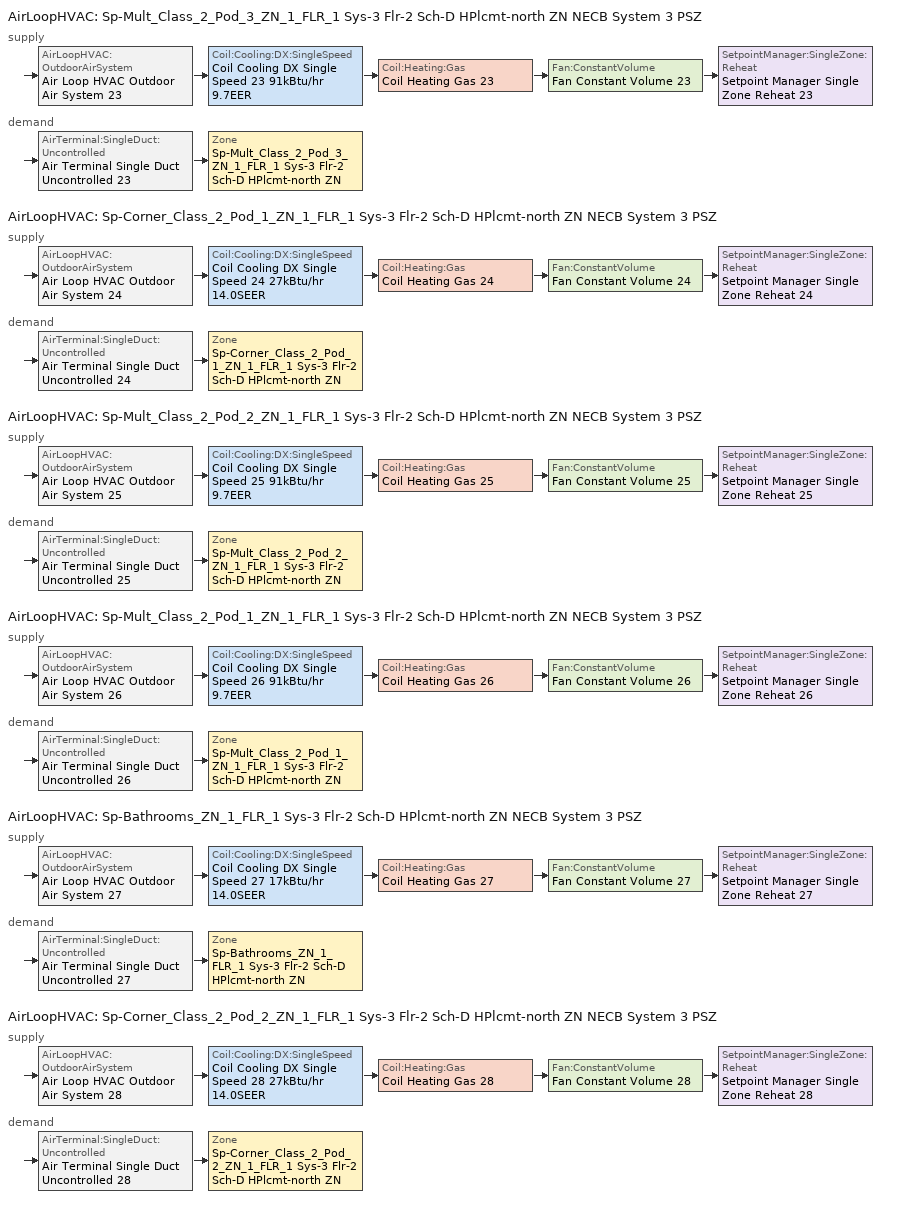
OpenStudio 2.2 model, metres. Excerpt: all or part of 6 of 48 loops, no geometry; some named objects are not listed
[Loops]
AirLoopHVAC 'Sp-Mult_Class_2_Pod_3_ZN_1_FLR_1 Sys-3 Flr-2 Sch-D HPlcmt-north ZN NECB System 3 PSZ'
 supply: AirLoopHVAC:OutdoorAirSystem 'Air Loop HVAC Outdoor Air System 23' > Coil:Cooling:DX:SingleSpeed 'Coil Cooling DX Single Speed 23 91kBtu/hr 9.7EER' > Coil:Heating:Gas 'Coil Heating Gas 23' > Fan:ConstantVolume 'Fan Constant Volume 23' > SetpointManager:SingleZone:Reheat 'Setpoint Manager Single Zone Reheat 23'
 demand: AirTerminal:SingleDuct:Uncontrolled 'Air Terminal Single Duct Uncontrolled 23' > Zone 'Sp-Mult_Class_2_Pod_3_ZN_1_FLR_1 Sys-3 Flr-2 Sch-D HPlcmt-north ZN'
AirLoopHVAC 'Sp-Corner_Class_2_Pod_1_ZN_1_FLR_1 Sys-3 Flr-2 Sch-D HPlcmt-north ZN NECB System 3 PSZ'
 supply: AirLoopHVAC:OutdoorAirSystem 'Air Loop HVAC Outdoor Air System 24' > Coil:Cooling:DX:SingleSpeed 'Coil Cooling DX Single Speed 24 27kBtu/hr 14.0SEER' > Coil:Heating:Gas 'Coil Heating Gas 24' > Fan:ConstantVolume 'Fan Constant Volume 24' > SetpointManager:SingleZone:Reheat 'Setpoint Manager Single Zone Reheat 24'
 demand: AirTerminal:SingleDuct:Uncontrolled 'Air Terminal Single Duct Uncontrolled 24' > Zone 'Sp-Corner_Class_2_Pod_1_ZN_1_FLR_1 Sys-3 Flr-2 Sch-D HPlcmt-north ZN'
AirLoopHVAC 'Sp-Mult_Class_2_Pod_2_ZN_1_FLR_1 Sys-3 Flr-2 Sch-D HPlcmt-north ZN NECB System 3 PSZ'
 supply: AirLoopHVAC:OutdoorAirSystem 'Air Loop HVAC Outdoor Air System 25' > Coil:Cooling:DX:SingleSpeed 'Coil Cooling DX Single Speed 25 91kBtu/hr 9.7EER' > Coil:Heating:Gas 'Coil Heating Gas 25' > Fan:ConstantVolume 'Fan Constant Volume 25' > SetpointManager:SingleZone:Reheat 'Setpoint Manager Single Zone Reheat 25'
 demand: AirTerminal:SingleDuct:Uncontrolled 'Air Terminal Single Duct Uncontrolled 25' > Zone 'Sp-Mult_Class_2_Pod_2_ZN_1_FLR_1 Sys-3 Flr-2 Sch-D HPlcmt-north ZN'
AirLoopHVAC 'Sp-Mult_Class_2_Pod_1_ZN_1_FLR_1 Sys-3 Flr-2 Sch-D HPlcmt-north ZN NECB System 3 PSZ'
 supply: AirLoopHVAC:OutdoorAirSystem 'Air Loop HVAC Outdoor Air System 26' > Coil:Cooling:DX:SingleSpeed 'Coil Cooling DX Single Speed 26 91kBtu/hr 9.7EER' > Coil:Heating:Gas 'Coil Heating Gas 26' > Fan:ConstantVolume 'Fan Constant Volume 26' > SetpointManager:SingleZone:Reheat 'Setpoint Manager Single Zone Reheat 26'
 demand: AirTerminal:SingleDuct:Uncontrolled 'Air Terminal Single Duct Uncontrolled 26' > Zone 'Sp-Mult_Class_2_Pod_1_ZN_1_FLR_1 Sys-3 Flr-2 Sch-D HPlcmt-north ZN'
AirLoopHVAC 'Sp-Bathrooms_ZN_1_FLR_1 Sys-3 Flr-2 Sch-D HPlcmt-north ZN NECB System 3 PSZ'
 supply: AirLoopHVAC:OutdoorAirSystem 'Air Loop HVAC Outdoor Air System 27' > Coil:Cooling:DX:SingleSpeed 'Coil Cooling DX Single Speed 27 17kBtu/hr 14.0SEER' > Coil:Heating:Gas 'Coil Heating Gas 27' > Fan:ConstantVolume 'Fan Constant Volume 27' > SetpointManager:SingleZone:Reheat 'Setpoint Manager Single Zone Reheat 27'
 demand: AirTerminal:SingleDuct:Uncontrolled 'Air Terminal Single Duct Uncontrolled 27' > Zone 'Sp-Bathrooms_ZN_1_FLR_1 Sys-3 Flr-2 Sch-D HPlcmt-north ZN'
AirLoopHVAC 'Sp-Corner_Class_2_Pod_2_ZN_1_FLR_1 Sys-3 Flr-2 Sch-D HPlcmt-north ZN NECB System 3 PSZ'
 supply: AirLoopHVAC:OutdoorAirSystem 'Air Loop HVAC Outdoor Air System 28' > Coil:Cooling:DX:SingleSpeed 'Coil Cooling DX Single Speed 28 27kBtu/hr 14.0SEER' > Coil:Heating:Gas 'Coil Heating Gas 28' > Fan:ConstantVolume 'Fan Constant Volume 28' > SetpointManager:SingleZone:Reheat 'Setpoint Manager Single Zone Reheat 28'
 demand: AirTerminal:SingleDuct:Uncontrolled 'Air Terminal Single Duct Uncontrolled 28' > Zone 'Sp-Corner_Class_2_Pod_2_ZN_1_FLR_1 Sys-3 Flr-2 Sch-D HPlcmt-north ZN'
[Sizing:Zone] Zone Cooling Design Supply Air Temperature Input Method=SupplyAirTemperature; Zone Cooling Design Supply Air Temperature {C}=13; Zone Cooling Design Supply Air Temperature Difference {deltaC}=11.11; Zone Heating Design Supply Air Temperature Input Method=SupplyAirTemperature; Zone Heating Design Supply Air Temperature {C}=43; Zone Heating Design Supply Air Temperature Difference {deltaC}=11.11; Zone Cooling Design Supply Air Humidity Ratio {kg-H2O/kg-air}=0.0085; Zone Heating Design Supply Air Humidity Ratio {kg-H2O/kg-air}=0.008; Zone Heating Sizing Factor=1.3; Zone Cooling Sizing Factor=1.1; Cooling Design Air Flow Method=DesignDay; Heating Design Air Flow Method=DesignDay; Account for Dedicated Outdoor Air System=No; Dedicated Outdoor Air System Control Strategy=NeutralSupplyAir; Dedicated Outdoor Air Low Setpoint Temperature for Design {C}=autosize; Dedicated Outdoor Air High Setpoint Temperature for Design {C}=autosize
Sp-Mult_Class_2_Pod_3_ZN_1_FLR_1 Sys-3 Flr-2 Sch-D HPlcmt-north ZN; Sp-Corner_Class_2_Pod_1_ZN_1_FLR_1 Sys-3 Flr-2 Sch-D HPlcmt-north ZN; Sp-Mult_Class_2_Pod_2_ZN_1_FLR_1 Sys-3 Flr-2 Sch-D HPlcmt-north ZN; Sp-Mult_Class_2_Pod_1_ZN_1_FLR_1 Sys-3 Flr-2 Sch-D HPlcmt-north ZN; Sp-Bathrooms_ZN_1_FLR_1 Sys-3 Flr-2 Sch-D HPlcmt-north ZN; Sp-Corner_Class_2_Pod_2_ZN_1_FLR_1 Sys-3 Flr-2 Sch-D HPlcmt-north ZN
[Zone equipment]
Sp-Mult_Class_2_Pod_3_ZN_1_FLR_1 Sys-3 Flr-2 Sch-D HPlcmt-north ZN: Air Terminal Single Duct Uncontrolled 23, Zone HVAC Baseboard Convective Water 23
Sp-Corner_Class_2_Pod_1_ZN_1_FLR_1 Sys-3 Flr-2 Sch-D HPlcmt-north ZN: Air Terminal Single Duct Uncontrolled 24, Zone HVAC Baseboard Convective Water 24
Sp-Mult_Class_2_Pod_2_ZN_1_FLR_1 Sys-3 Flr-2 Sch-D HPlcmt-north ZN: Air Terminal Single Duct Uncontrolled 25, Zone HVAC Baseboard Convective Water 25
Sp-Mult_Class_2_Pod_1_ZN_1_FLR_1 Sys-3 Flr-2 Sch-D HPlcmt-north ZN: Air Terminal Single Duct Uncontrolled 26, Zone HVAC Baseboard Convective Water 26
Sp-Bathrooms_ZN_1_FLR_1 Sys-3 Flr-2 Sch-D HPlcmt-north ZN: Air Terminal Single Duct Uncontrolled 27, Zone HVAC Baseboard Convective Water 27
Sp-Corner_Class_2_Pod_2_ZN_1_FLR_1 Sys-3 Flr-2 Sch-D HPlcmt-north ZN: Air Terminal Single Duct Uncontrolled 28, Zone HVAC Baseboard Convective Water 28
[AirLoopHVAC] Design Supply Air Flow Rate {m3/s}=AutoSize
Name | Availability Schedule | Availability Manager
Sp-Mult_Class_2_Pod_3_ZN_1_FLR_1 Sys-3 Flr-2 Sch-D HPlcmt-north ZN NECB System 3 PSZ | Sp-Mult_Class_2_Pod_3_ZN_1_FLR_1 Sys-3 Flr-2 Sch-D HPlcmt-north ZN NECB System 3 PSZ Occ Sch | Availability Manager Night Cycle 42
Sp-Corner_Class_2_Pod_1_ZN_1_FLR_1 Sys-3 Flr-2 Sch-D HPlcmt-north ZN NECB System 3 PSZ | Sp-Corner_Class_2_Pod_1_ZN_1_FLR_1 Sys-3 Flr-2 Sch-D HPlcmt-north ZN NECB System 3 PSZ Occ Sch | Availability Manager Night Cycle 11
Sp-Mult_Class_2_Pod_2_ZN_1_FLR_1 Sys-3 Flr-2 Sch-D HPlcmt-north ZN NECB System 3 PSZ | Sp-Mult_Class_2_Pod_2_ZN_1_FLR_1 Sys-3 Flr-2 Sch-D HPlcmt-north ZN NECB System 3 PSZ Occ Sch | Availability Manager Night Cycle 40
Sp-Mult_Class_2_Pod_1_ZN_1_FLR_1 Sys-3 Flr-2 Sch-D HPlcmt-north ZN NECB System 3 PSZ | Sp-Mult_Class_2_Pod_1_ZN_1_FLR_1 Sys-3 Flr-2 Sch-D HPlcmt-north ZN NECB System 3 PSZ Occ Sch | Availability Manager Night Cycle 38
Sp-Bathrooms_ZN_1_FLR_1 Sys-3 Flr-2 Sch-D HPlcmt-north ZN NECB System 3 PSZ | Always On Discrete
Sp-Corner_Class_2_Pod_2_ZN_1_FLR_1 Sys-3 Flr-2 Sch-D HPlcmt-north ZN NECB System 3 PSZ | Sp-Corner_Class_2_Pod_2_ZN_1_FLR_1 Sys-3 Flr-2 Sch-D HPlcmt-north ZN NECB System 3 PSZ Occ Sch | Availability Manager Night Cycle 13
[Sizing:System] Type of Load to Size On=Sensible; Design Outdoor Air Flow Rate {m3/s}=Autosize; Minimum System Air Flow Ratio=1; Preheat Design Temperature {C}=7; Preheat Design Humidity Ratio {kg-H2O/kg-Air}=0.008; Precool Design Temperature {C}=13; Precool Design Humidity Ratio {kg-H2O/kg-Air}=0.008; Central Cooling Design Supply Air Temperature {C}=13; Central Heating Design Supply Air Temperature {C}=43; Sizing Option=NonCoincident; 100% Outdoor Air in Cooling=No; 100% Outdoor Air in Heating=No; Central Cooling Design Supply Air Humidity Ratio {kg-H2O/kg-Air}=0.0085; Central Heating Design Supply Air Humidity Ratio {kg-H2O/kg-Air}=0.008; Cooling Design Air Flow Method=DesignDay; Cooling Design Air Flow Rate {m3/s}=0; Heating Design Air Flow Method=DesignDay; Heating Design Air Flow Rate {m3/s}=0; System Outdoor Air Method=ZoneSum; Zone Maximum Outdoor Air Fraction=1; Cooling Supply Air Flow Rate Per Floor Area {m3/s-m2}=0.00996765; Cooling Fraction of Autosized Cooling Supply Air Flow Rate=1; Cooling Supply Air Flow Rate Per Unit Cooling Capacity {m3/s-W}=3.94755e-05; Heating Supply Air Flow Rate Per Floor Area {m3/s-m2}=0.00996765; Heating Fraction of Autosized Heating Supply Air Flow Rate=1; Heating Fraction of Autosized Cooling Supply Air Flow Rate=1; Heating Supply Air Flow Rate Per Unit Heating Capacity {m3/s-W}=3.15882e-05; Cooling Design Capacity Method=CoolingDesignCapacity; Cooling Design Capacity {W}=autosize; Cooling Design Capacity Per Floor Area {W/m2}=234.7; Fraction of Autosized Cooling Design Capacity=1; Heating Design Capacity Method=HeatingDesignCapacity; Heating Design Capacity {W}=autosize; Heating Design Capacity Per Floor Area {W/m2}=157; Fraction of Autosized Heating Design Capacity=1; Central Cooling Capacity Control Method=OnOff
Sp-Mult_Class_2_Pod_3_ZN_1_FLR_1 Sys-3 Flr-2 Sch-D HPlcmt-north ZN NECB System 3 PSZ; Sp-Corner_Class_2_Pod_1_ZN_1_FLR_1 Sys-3 Flr-2 Sch-D HPlcmt-north ZN NECB System 3 PSZ; Sp-Mult_Class_2_Pod_2_ZN_1_FLR_1 Sys-3 Flr-2 Sch-D HPlcmt-north ZN NECB System 3 PSZ; Sp-Mult_Class_2_Pod_1_ZN_1_FLR_1 Sys-3 Flr-2 Sch-D HPlcmt-north ZN NECB System 3 PSZ; Sp-Bathrooms_ZN_1_FLR_1 Sys-3 Flr-2 Sch-D HPlcmt-north ZN NECB System 3 PSZ; Sp-Corner_Class_2_Pod_2_ZN_1_FLR_1 Sys-3 Flr-2 Sch-D HPlcmt-north ZN NECB System 3 PSZ
[Fan:ConstantVolume] Availability Schedule=Always On Discrete; Fan Efficiency=0.39975; Pressure Rise {Pa}=640; Maximum Flow Rate {m3/s}=AutoSize; Motor Efficiency=0.615
Fan Constant Volume 23; Fan Constant Volume 24; Fan Constant Volume 25; Fan Constant Volume 26; Fan Constant Volume 27; Fan Constant Volume 28
[Coil:Heating:Gas] Availability Schedule=Always On Discrete; Gas Burner Efficiency=0.8; Nominal Capacity {W}=AutoSize; Parasitic Electric Load {W}=0; Parasitic Gas Load {W}=0
Coil Heating Gas 23; Coil Heating Gas 24; Coil Heating Gas 25; Coil Heating Gas 26; Coil Heating Gas 27; Coil Heating Gas 28
[Coil:Cooling:DX:SingleSpeed] Availability Schedule=Always On Discrete; Rated Total Cooling Capacity {W}=autosize; Rated Sensible Heat Ratio=autosize; Rated Air Flow Rate {m3/s}=autosize; Rated Evaporator Fan Power Per Volume Flow Rate {W/(m3/s)}=773.3; Condenser Type=AirCooled; Evaporative Condenser Effectiveness=0; Evaporative Condenser Air Flow Rate {m3/s}=Autosize; Evaporative Condenser Pump Rated Power Consumption {W}=Autosize; Crankcase Heater Capacity {W}=0; Maximum Outdoor Dry-Bulb Temperature for Crankcase Heater Operation {C}=0; Basin Heater Capacity {W/K}=0; Basin Heater Setpoint Temperature {C}=10
Name | Rated COP {W/W} | Total Cooling Capacity Function of Temperature Curve | Total Cooling Capacity Function of Flow Fraction Curve | Energy Input Ratio Function of Temperature Curve | Energy Input Ratio Function of Flow Fraction Curve | Part Load Fraction Correlation Curve
Coil Cooling DX Single Speed 23 91kBtu/hr 9.7EER | 3.34806 | DXCOOL-NECB2011-REF-CAPFT 15 | DXCOOL-NECB2011-REF-CAPFFLOW 15 | DXCOOL-NECB2011-REF-COOLEIRFT 15 | DXCOOL-NECB2011-REF-COOLEIRFFLOW 15 | DXCOOL-NECB2011-REF-COOLPLFFPLR 15
Coil Cooling DX Single Speed 24 27kBtu/hr 14.0SEER | 3.8248 | DXCOOL-NECB2011-REF-CAPFT 16 | DXCOOL-NECB2011-REF-CAPFFLOW 16 | DXCOOL-NECB2011-REF-COOLEIRFT 16 | DXCOOL-NECB2011-REF-COOLEIRFFLOW 16 | DXCOOL-NECB2011-REF-COOLPLFFPLR 16
Coil Cooling DX Single Speed 25 91kBtu/hr 9.7EER | 3.34806 | DXCOOL-NECB2011-REF-CAPFT 17 | DXCOOL-NECB2011-REF-CAPFFLOW 17 | DXCOOL-NECB2011-REF-COOLEIRFT 17 | DXCOOL-NECB2011-REF-COOLEIRFFLOW 17 | DXCOOL-NECB2011-REF-COOLPLFFPLR 17
Coil Cooling DX Single Speed 26 91kBtu/hr 9.7EER | 3.34806 | DXCOOL-NECB2011-REF-CAPFT 18 | DXCOOL-NECB2011-REF-CAPFFLOW 18 | DXCOOL-NECB2011-REF-COOLEIRFT 18 | DXCOOL-NECB2011-REF-COOLEIRFFLOW 18 | DXCOOL-NECB2011-REF-COOLPLFFPLR 18
Coil Cooling DX Single Speed 27 17kBtu/hr 14.0SEER | 3.8248 | DXCOOL-NECB2011-REF-CAPFT 19 | DXCOOL-NECB2011-REF-CAPFFLOW 19 | DXCOOL-NECB2011-REF-COOLEIRFT 19 | DXCOOL-NECB2011-REF-COOLEIRFFLOW 19 | DXCOOL-NECB2011-REF-COOLPLFFPLR 19
Coil Cooling DX Single Speed 28 27kBtu/hr 14.0SEER | 3.8248 | DXCOOL-NECB2011-REF-CAPFT 20 | DXCOOL-NECB2011-REF-CAPFFLOW 20 | DXCOOL-NECB2011-REF-COOLEIRFT 20 | DXCOOL-NECB2011-REF-COOLEIRFFLOW 20 | DXCOOL-NECB2011-REF-COOLPLFFPLR 20
[Controller:OutdoorAir] Minimum Outdoor Air Flow Rate {m3/s}=0; Maximum Outdoor Air Flow Rate {m3/s}=Autosize; Economizer Control Action Type=ModulateFlow; Lockout Type=NoLockout; Minimum Limit Type=FixedMinimum; High Humidity Control=No; Heat Recovery Bypass Control Type=BypassWhenWithinEconomizerLimits
Name | Economizer Control Type | Minimum Outdoor Air Schedule | Controller Mechanical Ventilation | Economizer Maximum Limit Dry-Bulb Temperature {C} | Economizer Maximum Limit Enthalpy {J/kg} | Economizer Minimum Limit Dry-Bulb Temperature {C}
Controller Outdoor Air 23 | DifferentialEnthalpy | Sp-Mult_Class_2_Pod_3_ZN_1_FLR_1 Sys-3 Flr-2 Sch-D HPlcmt-north ZN NECB System 3 PSZ Occ Sch | Controller Mechanical Ventilation 23
Controller Outdoor Air 24 | NoEconomizer | Sp-Corner_Class_2_Pod_1_ZN_1_FLR_1 Sys-3 Flr-2 Sch-D HPlcmt-north ZN NECB System 3 PSZ Occ Sch | Controller Mechanical Ventilation 24 | 28 | 64000 | -100
Controller Outdoor Air 25 | DifferentialEnthalpy | Sp-Mult_Class_2_Pod_2_ZN_1_FLR_1 Sys-3 Flr-2 Sch-D HPlcmt-north ZN NECB System 3 PSZ Occ Sch | Controller Mechanical Ventilation 25
Controller Outdoor Air 26 | DifferentialEnthalpy | Sp-Mult_Class_2_Pod_1_ZN_1_FLR_1 Sys-3 Flr-2 Sch-D HPlcmt-north ZN NECB System 3 PSZ Occ Sch | Controller Mechanical Ventilation 26
Controller Outdoor Air 27 | NoEconomizer | Always On Discrete | Controller Mechanical Ventilation 27 | 28 | 64000 | -100
Controller Outdoor Air 28 | NoEconomizer | Sp-Corner_Class_2_Pod_2_ZN_1_FLR_1 Sys-3 Flr-2 Sch-D HPlcmt-north ZN NECB System 3 PSZ Occ Sch | Controller Mechanical Ventilation 28 | 28 | 64000 | -100
[Controller:MechanicalVentilation] Availability Schedule=Always On Discrete; System Outdoor Air Method=ZoneSum
Controller Mechanical Ventilation 23; Controller Mechanical Ventilation 24; Controller Mechanical Ventilation 25; Controller Mechanical Ventilation 26; Controller Mechanical Ventilation 27; Controller Mechanical Ventilation 28
[AirLoopHVAC:OutdoorAirSystem]
Name | Controller
Air Loop HVAC Outdoor Air System 23 | Controller Outdoor Air 23
Air Loop HVAC Outdoor Air System 24 | Controller Outdoor Air 24
Air Loop HVAC Outdoor Air System 25 | Controller Outdoor Air 25
Air Loop HVAC Outdoor Air System 26 | Controller Outdoor Air 26
Air Loop HVAC Outdoor Air System 27 | Controller Outdoor Air 27
Air Loop HVAC Outdoor Air System 28 | Controller Outdoor Air 28
[SetpointManager:SingleZone:Reheat] Minimum Supply Air Temperature {C}=13; Maximum Supply Air Temperature {C}=43
Name | Control Zone
Setpoint Manager Single Zone Reheat 23 | Sp-Mult_Class_2_Pod_3_ZN_1_FLR_1 Sys-3 Flr-2 Sch-D HPlcmt-north ZN
Setpoint Manager Single Zone Reheat 24 | Sp-Corner_Class_2_Pod_1_ZN_1_FLR_1 Sys-3 Flr-2 Sch-D HPlcmt-north ZN
Setpoint Manager Single Zone Reheat 25 | Sp-Mult_Class_2_Pod_2_ZN_1_FLR_1 Sys-3 Flr-2 Sch-D HPlcmt-north ZN
Setpoint Manager Single Zone Reheat 26 | Sp-Mult_Class_2_Pod_1_ZN_1_FLR_1 Sys-3 Flr-2 Sch-D HPlcmt-north ZN
Setpoint Manager Single Zone Reheat 27 | Sp-Bathrooms_ZN_1_FLR_1 Sys-3 Flr-2 Sch-D HPlcmt-north ZN
Setpoint Manager Single Zone Reheat 28 | Sp-Corner_Class_2_Pod_2_ZN_1_FLR_1 Sys-3 Flr-2 Sch-D HPlcmt-north ZN
[AirTerminal:SingleDuct:Uncontrolled] Availability Schedule=Always On Discrete; Maximum Air Flow Rate {m3/s}=AutoSize
Air Terminal Single Duct Uncontrolled 23; Air Terminal Single Duct Uncontrolled 24; Air Terminal Single Duct Uncontrolled 25; Air Terminal Single Duct Uncontrolled 26; Air Terminal Single Duct Uncontrolled 27; Air Terminal Single Duct Uncontrolled 28
[AvailabilityManager:NightCycle] Control Type=CycleOnAny; Thermostat Tolerance {deltaC}=1; Cycling Run Time {s}=3600
Availability Manager Night Cycle 11; Availability Manager Night Cycle 13; Availability Manager Night Cycle 38; Availability Manager Night Cycle 40; Availability Manager Night Cycle 42
[Schedule:Ruleset]
Name | Default Day Schedule | Summer Design Day Schedule | Winter Design Day Schedule
Sp-Corner_Class_2_Pod_1_ZN_1_FLR_1 Sys-3 Flr-2 Sch-D HPlcmt-north ZN NECB System 3 PSZ Occ Sch | Sp-Corner_Class_2_Pod_1_ZN_1_FLR_1 Sys-3 Flr-2 Sch-D HPlcmt-north ZN NECB System 3 PSZ Occ Sch Default | Sp-Corner_Class_2_Pod_1_ZN_1_FLR_1 Sys-3 Flr-2 Sch-D HPlcmt-north ZN NECB System 3 PSZ Occ Sch Summer Design Day | Sp-Corner_Class_2_Pod_1_ZN_1_FLR_1 Sys-3 Flr-2 Sch-D HPlcmt-north ZN NECB System 3 PSZ Occ Sch Winter Design Day
Sp-Corner_Class_2_Pod_2_ZN_1_FLR_1 Sys-3 Flr-2 Sch-D HPlcmt-north ZN NECB System 3 PSZ Occ Sch | Sp-Corner_Class_2_Pod_2_ZN_1_FLR_1 Sys-3 Flr-2 Sch-D HPlcmt-north ZN NECB System 3 PSZ Occ Sch Default | Sp-Corner_Class_2_Pod_2_ZN_1_FLR_1 Sys-3 Flr-2 Sch-D HPlcmt-north ZN NECB System 3 PSZ Occ Sch Summer Design Day | Sp-Corner_Class_2_Pod_2_ZN_1_FLR_1 Sys-3 Flr-2 Sch-D HPlcmt-north ZN NECB System 3 PSZ Occ Sch Winter Design Day
Sp-Mult_Class_2_Pod_1_ZN_1_FLR_1 Sys-3 Flr-2 Sch-D HPlcmt-north ZN NECB System 3 PSZ Occ Sch | Sp-Mult_Class_2_Pod_1_ZN_1_FLR_1 Sys-3 Flr-2 Sch-D HPlcmt-north ZN NECB System 3 PSZ Occ Sch Default | Sp-Mult_Class_2_Pod_1_ZN_1_FLR_1 Sys-3 Flr-2 Sch-D HPlcmt-north ZN NECB System 3 PSZ Occ Sch Summer Design Day | Sp-Mult_Class_2_Pod_1_ZN_1_FLR_1 Sys-3 Flr-2 Sch-D HPlcmt-north ZN NECB System 3 PSZ Occ Sch Winter Design Day
Sp-Mult_Class_2_Pod_2_ZN_1_FLR_1 Sys-3 Flr-2 Sch-D HPlcmt-north ZN NECB System 3 PSZ Occ Sch | Sp-Mult_Class_2_Pod_2_ZN_1_FLR_1 Sys-3 Flr-2 Sch-D HPlcmt-north ZN NECB System 3 PSZ Occ Sch Default | Sp-Mult_Class_2_Pod_2_ZN_1_FLR_1 Sys-3 Flr-2 Sch-D HPlcmt-north ZN NECB System 3 PSZ Occ Sch Summer Design Day | Sp-Mult_Class_2_Pod_2_ZN_1_FLR_1 Sys-3 Flr-2 Sch-D HPlcmt-north ZN NECB System 3 PSZ Occ Sch Winter Design Day
Sp-Mult_Class_2_Pod_3_ZN_1_FLR_1 Sys-3 Flr-2 Sch-D HPlcmt-north ZN NECB System 3 PSZ Occ Sch | Sp-Mult_Class_2_Pod_3_ZN_1_FLR_1 Sys-3 Flr-2 Sch-D HPlcmt-north ZN NECB System 3 PSZ Occ Sch Default | Sp-Mult_Class_2_Pod_3_ZN_1_FLR_1 Sys-3 Flr-2 Sch-D HPlcmt-north ZN NECB System 3 PSZ Occ Sch Summer Design Day | Sp-Mult_Class_2_Pod_3_ZN_1_FLR_1 Sys-3 Flr-2 Sch-D HPlcmt-north ZN NECB System 3 PSZ Occ Sch Winter Design Day
[Schedule:Day]
Sp-Corner_Class_2_Pod_1_ZN_1_FLR_1 Sys-3 Flr-2 Sch-D HPlcmt-north ZN NECB System 3 PSZ Occ Sch Default; Sp-Corner_Class_2_Pod_1_ZN_1_FLR_1 Sys-3 Flr-2 Sch-D HPlcmt-north ZN NECB System 3 PSZ Occ Sch Winter Design Day; Sp-Corner_Class_2_Pod_1_ZN_1_FLR_1 Sys-3 Flr-2 Sch-D HPlcmt-north ZN NECB System 3 PSZ Occ Sch Summer Design Day; Sp-Corner_Class_2_Pod_2_ZN_1_FLR_1 Sys-3 Flr-2 Sch-D HPlcmt-north ZN NECB System 3 PSZ Occ Sch Default; Sp-Corner_Class_2_Pod_2_ZN_1_FLR_1 Sys-3 Flr-2 Sch-D HPlcmt-north ZN NECB System 3 PSZ Occ Sch Winter Design Day; Sp-Corner_Class_2_Pod_2_ZN_1_FLR_1 Sys-3 Flr-2 Sch-D HPlcmt-north ZN NECB System 3 PSZ Occ Sch Summer Design Day; Sp-Mult_Class_2_Pod_1_ZN_1_FLR_1 Sys-3 Flr-2 Sch-D HPlcmt-north ZN NECB System 3 PSZ Occ Sch Default; Sp-Mult_Class_2_Pod_1_ZN_1_FLR_1 Sys-3 Flr-2 Sch-D HPlcmt-north ZN NECB System 3 PSZ Occ Sch Winter Design Day; Sp-Mult_Class_2_Pod_1_ZN_1_FLR_1 Sys-3 Flr-2 Sch-D HPlcmt-north ZN NECB System 3 PSZ Occ Sch Summer Design Day; Sp-Mult_Class_2_Pod_2_ZN_1_FLR_1 Sys-3 Flr-2 Sch-D HPlcmt-north ZN NECB System 3 PSZ Occ Sch Default; Sp-Mult_Class_2_Pod_2_ZN_1_FLR_1 Sys-3 Flr-2 Sch-D HPlcmt-north ZN NECB System 3 PSZ Occ Sch Winter Design Day; Sp-Mult_Class_2_Pod_2_ZN_1_FLR_1 Sys-3 Flr-2 Sch-D HPlcmt-north ZN NECB System 3 PSZ Occ Sch Summer Design Day; Sp-Mult_Class_2_Pod_3_ZN_1_FLR_1 Sys-3 Flr-2 Sch-D HPlcmt-north ZN NECB System 3 PSZ Occ Sch Default; Sp-Mult_Class_2_Pod_3_ZN_1_FLR_1 Sys-3 Flr-2 Sch-D HPlcmt-north ZN NECB System 3 PSZ Occ Sch Winter Design Day; Sp-Mult_Class_2_Pod_3_ZN_1_FLR_1 Sys-3 Flr-2 Sch-D HPlcmt-north ZN NECB System 3 PSZ Occ Sch Summer Design Day: 24, 0, 1
Sp-Corner_Class_2_Pod_1_ZN_1_FLR_1 Sys-3 Flr-2 Sch-D HPlcmt-north ZN NECB System 3 PSZ Occ Sch Monday; Sp-Corner_Class_2_Pod_1_ZN_1_FLR_1 Sys-3 Flr-2 Sch-D HPlcmt-north ZN NECB System 3 PSZ Occ Sch Tuesday; Sp-Corner_Class_2_Pod_1_ZN_1_FLR_1 Sys-3 Flr-2 Sch-D HPlcmt-north ZN NECB System 3 PSZ Occ Sch Wednesday; Sp-Corner_Class_2_Pod_1_ZN_1_FLR_1 Sys-3 Flr-2 Sch-D HPlcmt-north ZN NECB System 3 PSZ Occ Sch Thursday; Sp-Corner_Class_2_Pod_1_ZN_1_FLR_1 Sys-3 Flr-2 Sch-D HPlcmt-north ZN NECB System 3 PSZ Occ Sch Friday; Sp-Corner_Class_2_Pod_2_ZN_1_FLR_1 Sys-3 Flr-2 Sch-D HPlcmt-north ZN NECB System 3 PSZ Occ Sch Monday; Sp-Corner_Class_2_Pod_2_ZN_1_FLR_1 Sys-3 Flr-2 Sch-D HPlcmt-north ZN NECB System 3 PSZ Occ Sch Tuesday; Sp-Corner_Class_2_Pod_2_ZN_1_FLR_1 Sys-3 Flr-2 Sch-D HPlcmt-north ZN NECB System 3 PSZ Occ Sch Wednesday; Sp-Corner_Class_2_Pod_2_ZN_1_FLR_1 Sys-3 Flr-2 Sch-D HPlcmt-north ZN NECB System 3 PSZ Occ Sch Thursday; Sp-Corner_Class_2_Pod_2_ZN_1_FLR_1 Sys-3 Flr-2 Sch-D HPlcmt-north ZN NECB System 3 PSZ Occ Sch Friday; Sp-Mult_Class_2_Pod_1_ZN_1_FLR_1 Sys-3 Flr-2 Sch-D HPlcmt-north ZN NECB System 3 PSZ Occ Sch Monday; Sp-Mult_Class_2_Pod_1_ZN_1_FLR_1 Sys-3 Flr-2 Sch-D HPlcmt-north ZN NECB System 3 PSZ Occ Sch Tuesday; Sp-Mult_Class_2_Pod_1_ZN_1_FLR_1 Sys-3 Flr-2 Sch-D HPlcmt-north ZN NECB System 3 PSZ Occ Sch Wednesday; Sp-Mult_Class_2_Pod_1_ZN_1_FLR_1 Sys-3 Flr-2 Sch-D HPlcmt-north ZN NECB System 3 PSZ Occ Sch Thursday; Sp-Mult_Class_2_Pod_1_ZN_1_FLR_1 Sys-3 Flr-2 Sch-D HPlcmt-north ZN NECB System 3 PSZ Occ Sch Friday; Sp-Mult_Class_2_Pod_2_ZN_1_FLR_1 Sys-3 Flr-2 Sch-D HPlcmt-north ZN NECB System 3 PSZ Occ Sch Monday; Sp-Mult_Class_2_Pod_2_ZN_1_FLR_1 Sys-3 Flr-2 Sch-D HPlcmt-north ZN NECB System 3 PSZ Occ Sch Tuesday; Sp-Mult_Class_2_Pod_2_ZN_1_FLR_1 Sys-3 Flr-2 Sch-D HPlcmt-north ZN NECB System 3 PSZ Occ Sch Wednesday; Sp-Mult_Class_2_Pod_2_ZN_1_FLR_1 Sys-3 Flr-2 Sch-D HPlcmt-north ZN NECB System 3 PSZ Occ Sch Thursday; Sp-Mult_Class_2_Pod_2_ZN_1_FLR_1 Sys-3 Flr-2 Sch-D HPlcmt-north ZN NECB System 3 PSZ Occ Sch Friday; Sp-Mult_Class_2_Pod_3_ZN_1_FLR_1 Sys-3 Flr-2 Sch-D HPlcmt-north ZN NECB System 3 PSZ Occ Sch Monday; Sp-Mult_Class_2_Pod_3_ZN_1_FLR_1 Sys-3 Flr-2 Sch-D HPlcmt-north ZN NECB System 3 PSZ Occ Sch Tuesday; Sp-Mult_Class_2_Pod_3_ZN_1_FLR_1 Sys-3 Flr-2 Sch-D HPlcmt-north ZN NECB System 3 PSZ Occ Sch Wednesday; Sp-Mult_Class_2_Pod_3_ZN_1_FLR_1 Sys-3 Flr-2 Sch-D HPlcmt-north ZN NECB System 3 PSZ Occ Sch Thursday; Sp-Mult_Class_2_Pod_3_ZN_1_FLR_1 Sys-3 Flr-2 Sch-D HPlcmt-north ZN NECB System 3 PSZ Occ Sch Friday: 9, 0, 0, 18, 0, 1, 19, 0, 0, 22, 0, 1, 24, 0, 0
Sp-Corner_Class_2_Pod_1_ZN_1_FLR_1 Sys-3 Flr-2 Sch-D HPlcmt-north ZN NECB System 3 PSZ Occ Sch Saturday; Sp-Corner_Class_2_Pod_1_ZN_1_FLR_1 Sys-3 Flr-2 Sch-D HPlcmt-north ZN NECB System 3 PSZ Occ Sch Sunday; Sp-Corner_Class_2_Pod_2_ZN_1_FLR_1 Sys-3 Flr-2 Sch-D HPlcmt-north ZN NECB System 3 PSZ Occ Sch Saturday; Sp-Corner_Class_2_Pod_2_ZN_1_FLR_1 Sys-3 Flr-2 Sch-D HPlcmt-north ZN NECB System 3 PSZ Occ Sch Sunday; Sp-Mult_Class_2_Pod_1_ZN_1_FLR_1 Sys-3 Flr-2 Sch-D HPlcmt-north ZN NECB System 3 PSZ Occ Sch Saturday; Sp-Mult_Class_2_Pod_1_ZN_1_FLR_1 Sys-3 Flr-2 Sch-D HPlcmt-north ZN NECB System 3 PSZ Occ Sch Sunday; Sp-Mult_Class_2_Pod_2_ZN_1_FLR_1 Sys-3 Flr-2 Sch-D HPlcmt-north ZN NECB System 3 PSZ Occ Sch Saturday; Sp-Mult_Class_2_Pod_2_ZN_1_FLR_1 Sys-3 Flr-2 Sch-D HPlcmt-north ZN NECB System 3 PSZ Occ Sch Sunday; Sp-Mult_Class_2_Pod_3_ZN_1_FLR_1 Sys-3 Flr-2 Sch-D HPlcmt-north ZN NECB System 3 PSZ Occ Sch Saturday; Sp-Mult_Class_2_Pod_3_ZN_1_FLR_1 Sys-3 Flr-2 Sch-D HPlcmt-north ZN NECB System 3 PSZ Occ Sch Sunday: 24, 0, 0
[Schedule:Rule] Date Specification Type=DateRange; Start Month=1; Start Day=1; End Month=12
Name | Schedule Ruleset | Rule Order | Day Schedule | Apply Monday | End Day | Apply Tuesday | Apply Wednesday | Apply Thursday | Apply Friday | Apply Saturday | Apply Sunday
Sp-Corner_Class_2_Pod_1_ZN_1_FLR_1 Sys-3 Flr-2 Sch-D HPlcmt-north ZN NECB System 3 PSZ Occ Sch Monday Rule | Sp-Corner_Class_2_Pod_1_ZN_1_FLR_1 Sys-3 Flr-2 Sch-D HPlcmt-north ZN NECB System 3 PSZ Occ Sch | 6 | Sp-Corner_Class_2_Pod_1_ZN_1_FLR_1 Sys-3 Flr-2 Sch-D HPlcmt-north ZN NECB System 3 PSZ Occ Sch Monday | Yes | 25
Sp-Corner_Class_2_Pod_1_ZN_1_FLR_1 Sys-3 Flr-2 Sch-D HPlcmt-north ZN NECB System 3 PSZ Occ Sch Tuesday Rule | Sp-Corner_Class_2_Pod_1_ZN_1_FLR_1 Sys-3 Flr-2 Sch-D HPlcmt-north ZN NECB System 3 PSZ Occ Sch | 5 | Sp-Corner_Class_2_Pod_1_ZN_1_FLR_1 Sys-3 Flr-2 Sch-D HPlcmt-north ZN NECB System 3 PSZ Occ Sch Tuesday |  | 26 | Yes
Sp-Corner_Class_2_Pod_1_ZN_1_FLR_1 Sys-3 Flr-2 Sch-D HPlcmt-north ZN NECB System 3 PSZ Occ Sch Wednesday Rule | Sp-Corner_Class_2_Pod_1_ZN_1_FLR_1 Sys-3 Flr-2 Sch-D HPlcmt-north ZN NECB System 3 PSZ Occ Sch | 4 | Sp-Corner_Class_2_Pod_1_ZN_1_FLR_1 Sys-3 Flr-2 Sch-D HPlcmt-north ZN NECB System 3 PSZ Occ Sch Wednesday |  | 27 |  | Yes
Sp-Corner_Class_2_Pod_1_ZN_1_FLR_1 Sys-3 Flr-2 Sch-D HPlcmt-north ZN NECB System 3 PSZ Occ Sch Thursday Rule | Sp-Corner_Class_2_Pod_1_ZN_1_FLR_1 Sys-3 Flr-2 Sch-D HPlcmt-north ZN NECB System 3 PSZ Occ Sch | 3 | Sp-Corner_Class_2_Pod_1_ZN_1_FLR_1 Sys-3 Flr-2 Sch-D HPlcmt-north ZN NECB System 3 PSZ Occ Sch Thursday |  | 28 |  |  | Yes
Sp-Corner_Class_2_Pod_1_ZN_1_FLR_1 Sys-3 Flr-2 Sch-D HPlcmt-north ZN NECB System 3 PSZ Occ Sch Friday Rule | Sp-Corner_Class_2_Pod_1_ZN_1_FLR_1 Sys-3 Flr-2 Sch-D HPlcmt-north ZN NECB System 3 PSZ Occ Sch | 2 | Sp-Corner_Class_2_Pod_1_ZN_1_FLR_1 Sys-3 Flr-2 Sch-D HPlcmt-north ZN NECB System 3 PSZ Occ Sch Friday |  | 29 |  |  |  | Yes
Sp-Corner_Class_2_Pod_1_ZN_1_FLR_1 Sys-3 Flr-2 Sch-D HPlcmt-north ZN NECB System 3 PSZ Occ Sch Saturday Rule | Sp-Corner_Class_2_Pod_1_ZN_1_FLR_1 Sys-3 Flr-2 Sch-D HPlcmt-north ZN NECB System 3 PSZ Occ Sch | 1 | Sp-Corner_Class_2_Pod_1_ZN_1_FLR_1 Sys-3 Flr-2 Sch-D HPlcmt-north ZN NECB System 3 PSZ Occ Sch Saturday |  | 30 |  |  |  |  | Yes
Sp-Corner_Class_2_Pod_1_ZN_1_FLR_1 Sys-3 Flr-2 Sch-D HPlcmt-north ZN NECB System 3 PSZ Occ Sch Sunday Rule | Sp-Corner_Class_2_Pod_1_ZN_1_FLR_1 Sys-3 Flr-2 Sch-D HPlcmt-north ZN NECB System 3 PSZ Occ Sch | 0 | Sp-Corner_Class_2_Pod_1_ZN_1_FLR_1 Sys-3 Flr-2 Sch-D HPlcmt-north ZN NECB System 3 PSZ Occ Sch Sunday |  | 31 |  |  |  |  |  | Yes
Sp-Corner_Class_2_Pod_2_ZN_1_FLR_1 Sys-3 Flr-2 Sch-D HPlcmt-north ZN NECB System 3 PSZ Occ Sch Monday Rule | Sp-Corner_Class_2_Pod_2_ZN_1_FLR_1 Sys-3 Flr-2 Sch-D HPlcmt-north ZN NECB System 3 PSZ Occ Sch | 6 | Sp-Corner_Class_2_Pod_2_ZN_1_FLR_1 Sys-3 Flr-2 Sch-D HPlcmt-north ZN NECB System 3 PSZ Occ Sch Monday | Yes | 25
Sp-Corner_Class_2_Pod_2_ZN_1_FLR_1 Sys-3 Flr-2 Sch-D HPlcmt-north ZN NECB System 3 PSZ Occ Sch Tuesday Rule | Sp-Corner_Class_2_Pod_2_ZN_1_FLR_1 Sys-3 Flr-2 Sch-D HPlcmt-north ZN NECB System 3 PSZ Occ Sch | 5 | Sp-Corner_Class_2_Pod_2_ZN_1_FLR_1 Sys-3 Flr-2 Sch-D HPlcmt-north ZN NECB System 3 PSZ Occ Sch Tuesday |  | 26 | Yes
Sp-Corner_Class_2_Pod_2_ZN_1_FLR_1 Sys-3 Flr-2 Sch-D HPlcmt-north ZN NECB System 3 PSZ Occ Sch Wednesday Rule | Sp-Corner_Class_2_Pod_2_ZN_1_FLR_1 Sys-3 Flr-2 Sch-D HPlcmt-north ZN NECB System 3 PSZ Occ Sch | 4 | Sp-Corner_Class_2_Pod_2_ZN_1_FLR_1 Sys-3 Flr-2 Sch-D HPlcmt-north ZN NECB System 3 PSZ Occ Sch Wednesday |  | 27 |  | Yes
Sp-Corner_Class_2_Pod_2_ZN_1_FLR_1 Sys-3 Flr-2 Sch-D HPlcmt-north ZN NECB System 3 PSZ Occ Sch Thursday Rule | Sp-Corner_Class_2_Pod_2_ZN_1_FLR_1 Sys-3 Flr-2 Sch-D HPlcmt-north ZN NECB System 3 PSZ Occ Sch | 3 | Sp-Corner_Class_2_Pod_2_ZN_1_FLR_1 Sys-3 Flr-2 Sch-D HPlcmt-north ZN NECB System 3 PSZ Occ Sch Thursday |  | 28 |  |  | Yes
Sp-Corner_Class_2_Pod_2_ZN_1_FLR_1 Sys-3 Flr-2 Sch-D HPlcmt-north ZN NECB System 3 PSZ Occ Sch Friday Rule | Sp-Corner_Class_2_Pod_2_ZN_1_FLR_1 Sys-3 Flr-2 Sch-D HPlcmt-north ZN NECB System 3 PSZ Occ Sch | 2 | Sp-Corner_Class_2_Pod_2_ZN_1_FLR_1 Sys-3 Flr-2 Sch-D HPlcmt-north ZN NECB System 3 PSZ Occ Sch Friday |  | 29 |  |  |  | Yes
Sp-Corner_Class_2_Pod_2_ZN_1_FLR_1 Sys-3 Flr-2 Sch-D HPlcmt-north ZN NECB System 3 PSZ Occ Sch Saturday Rule | Sp-Corner_Class_2_Pod_2_ZN_1_FLR_1 Sys-3 Flr-2 Sch-D HPlcmt-north ZN NECB System 3 PSZ Occ Sch | 1 | Sp-Corner_Class_2_Pod_2_ZN_1_FLR_1 Sys-3 Flr-2 Sch-D HPlcmt-north ZN NECB System 3 PSZ Occ Sch Saturday |  | 30 |  |  |  |  | Yes
Sp-Corner_Class_2_Pod_2_ZN_1_FLR_1 Sys-3 Flr-2 Sch-D HPlcmt-north ZN NECB System 3 PSZ Occ Sch Sunday Rule | Sp-Corner_Class_2_Pod_2_ZN_1_FLR_1 Sys-3 Flr-2 Sch-D HPlcmt-north ZN NECB System 3 PSZ Occ Sch | 0 | Sp-Corner_Class_2_Pod_2_ZN_1_FLR_1 Sys-3 Flr-2 Sch-D HPlcmt-north ZN NECB System 3 PSZ Occ Sch Sunday |  | 31 |  |  |  |  |  | Yes
Sp-Mult_Class_2_Pod_1_ZN_1_FLR_1 Sys-3 Flr-2 Sch-D HPlcmt-north ZN NECB System 3 PSZ Occ Sch Monday Rule | Sp-Mult_Class_2_Pod_1_ZN_1_FLR_1 Sys-3 Flr-2 Sch-D HPlcmt-north ZN NECB System 3 PSZ Occ Sch | 6 | Sp-Mult_Class_2_Pod_1_ZN_1_FLR_1 Sys-3 Flr-2 Sch-D HPlcmt-north ZN NECB System 3 PSZ Occ Sch Monday | Yes | 25
Sp-Mult_Class_2_Pod_1_ZN_1_FLR_1 Sys-3 Flr-2 Sch-D HPlcmt-north ZN NECB System 3 PSZ Occ Sch Tuesday Rule | Sp-Mult_Class_2_Pod_1_ZN_1_FLR_1 Sys-3 Flr-2 Sch-D HPlcmt-north ZN NECB System 3 PSZ Occ Sch | 5 | Sp-Mult_Class_2_Pod_1_ZN_1_FLR_1 Sys-3 Flr-2 Sch-D HPlcmt-north ZN NECB System 3 PSZ Occ Sch Tuesday |  | 26 | Yes
Sp-Mult_Class_2_Pod_1_ZN_1_FLR_1 Sys-3 Flr-2 Sch-D HPlcmt-north ZN NECB System 3 PSZ Occ Sch Wednesday Rule | Sp-Mult_Class_2_Pod_1_ZN_1_FLR_1 Sys-3 Flr-2 Sch-D HPlcmt-north ZN NECB System 3 PSZ Occ Sch | 4 | Sp-Mult_Class_2_Pod_1_ZN_1_FLR_1 Sys-3 Flr-2 Sch-D HPlcmt-north ZN NECB System 3 PSZ Occ Sch Wednesday |  | 27 |  | Yes
Sp-Mult_Class_2_Pod_1_ZN_1_FLR_1 Sys-3 Flr-2 Sch-D HPlcmt-north ZN NECB System 3 PSZ Occ Sch Thursday Rule | Sp-Mult_Class_2_Pod_1_ZN_1_FLR_1 Sys-3 Flr-2 Sch-D HPlcmt-north ZN NECB System 3 PSZ Occ Sch | 3 | Sp-Mult_Class_2_Pod_1_ZN_1_FLR_1 Sys-3 Flr-2 Sch-D HPlcmt-north ZN NECB System 3 PSZ Occ Sch Thursday |  | 28 |  |  | Yes
Sp-Mult_Class_2_Pod_1_ZN_1_FLR_1 Sys-3 Flr-2 Sch-D HPlcmt-north ZN NECB System 3 PSZ Occ Sch Friday Rule | Sp-Mult_Class_2_Pod_1_ZN_1_FLR_1 Sys-3 Flr-2 Sch-D HPlcmt-north ZN NECB System 3 PSZ Occ Sch | 2 | Sp-Mult_Class_2_Pod_1_ZN_1_FLR_1 Sys-3 Flr-2 Sch-D HPlcmt-north ZN NECB System 3 PSZ Occ Sch Friday |  | 29 |  |  |  | Yes
Sp-Mult_Class_2_Pod_1_ZN_1_FLR_1 Sys-3 Flr-2 Sch-D HPlcmt-north ZN NECB System 3 PSZ Occ Sch Saturday Rule | Sp-Mult_Class_2_Pod_1_ZN_1_FLR_1 Sys-3 Flr-2 Sch-D HPlcmt-north ZN NECB System 3 PSZ Occ Sch | 1 | Sp-Mult_Class_2_Pod_1_ZN_1_FLR_1 Sys-3 Flr-2 Sch-D HPlcmt-north ZN NECB System 3 PSZ Occ Sch Saturday |  | 30 |  |  |  |  | Yes
Sp-Mult_Class_2_Pod_1_ZN_1_FLR_1 Sys-3 Flr-2 Sch-D HPlcmt-north ZN NECB System 3 PSZ Occ Sch Sunday Rule | Sp-Mult_Class_2_Pod_1_ZN_1_FLR_1 Sys-3 Flr-2 Sch-D HPlcmt-north ZN NECB System 3 PSZ Occ Sch | 0 | Sp-Mult_Class_2_Pod_1_ZN_1_FLR_1 Sys-3 Flr-2 Sch-D HPlcmt-north ZN NECB System 3 PSZ Occ Sch Sunday |  | 31 |  |  |  |  |  | Yes
Sp-Mult_Class_2_Pod_2_ZN_1_FLR_1 Sys-3 Flr-2 Sch-D HPlcmt-north ZN NECB System 3 PSZ Occ Sch Monday Rule | Sp-Mult_Class_2_Pod_2_ZN_1_FLR_1 Sys-3 Flr-2 Sch-D HPlcmt-north ZN NECB System 3 PSZ Occ Sch | 6 | Sp-Mult_Class_2_Pod_2_ZN_1_FLR_1 Sys-3 Flr-2 Sch-D HPlcmt-north ZN NECB System 3 PSZ Occ Sch Monday | Yes | 25
Sp-Mult_Class_2_Pod_2_ZN_1_FLR_1 Sys-3 Flr-2 Sch-D HPlcmt-north ZN NECB System 3 PSZ Occ Sch Tuesday Rule | Sp-Mult_Class_2_Pod_2_ZN_1_FLR_1 Sys-3 Flr-2 Sch-D HPlcmt-north ZN NECB System 3 PSZ Occ Sch | 5 | Sp-Mult_Class_2_Pod_2_ZN_1_FLR_1 Sys-3 Flr-2 Sch-D HPlcmt-north ZN NECB System 3 PSZ Occ Sch Tuesday |  | 26 | Yes
Sp-Mult_Class_2_Pod_2_ZN_1_FLR_1 Sys-3 Flr-2 Sch-D HPlcmt-north ZN NECB System 3 PSZ Occ Sch Wednesday Rule | Sp-Mult_Class_2_Pod_2_ZN_1_FLR_1 Sys-3 Flr-2 Sch-D HPlcmt-north ZN NECB System 3 PSZ Occ Sch | 4 | Sp-Mult_Class_2_Pod_2_ZN_1_FLR_1 Sys-3 Flr-2 Sch-D HPlcmt-north ZN NECB System 3 PSZ Occ Sch Wednesday |  | 27 |  | Yes
Sp-Mult_Class_2_Pod_2_ZN_1_FLR_1 Sys-3 Flr-2 Sch-D HPlcmt-north ZN NECB System 3 PSZ Occ Sch Thursday Rule | Sp-Mult_Class_2_Pod_2_ZN_1_FLR_1 Sys-3 Flr-2 Sch-D HPlcmt-north ZN NECB System 3 PSZ Occ Sch | 3 | Sp-Mult_Class_2_Pod_2_ZN_1_FLR_1 Sys-3 Flr-2 Sch-D HPlcmt-north ZN NECB System 3 PSZ Occ Sch Thursday |  | 28 |  |  | Yes
Sp-Mult_Class_2_Pod_2_ZN_1_FLR_1 Sys-3 Flr-2 Sch-D HPlcmt-north ZN NECB System 3 PSZ Occ Sch Friday Rule | Sp-Mult_Class_2_Pod_2_ZN_1_FLR_1 Sys-3 Flr-2 Sch-D HPlcmt-north ZN NECB System 3 PSZ Occ Sch | 2 | Sp-Mult_Class_2_Pod_2_ZN_1_FLR_1 Sys-3 Flr-2 Sch-D HPlcmt-north ZN NECB System 3 PSZ Occ Sch Friday |  | 29 |  |  |  | Yes
Sp-Mult_Class_2_Pod_2_ZN_1_FLR_1 Sys-3 Flr-2 Sch-D HPlcmt-north ZN NECB System 3 PSZ Occ Sch Saturday Rule | Sp-Mult_Class_2_Pod_2_ZN_1_FLR_1 Sys-3 Flr-2 Sch-D HPlcmt-north ZN NECB System 3 PSZ Occ Sch | 1 | Sp-Mult_Class_2_Pod_2_ZN_1_FLR_1 Sys-3 Flr-2 Sch-D HPlcmt-north ZN NECB System 3 PSZ Occ Sch Saturday |  | 30 |  |  |  |  | Yes
Sp-Mult_Class_2_Pod_2_ZN_1_FLR_1 Sys-3 Flr-2 Sch-D HPlcmt-north ZN NECB System 3 PSZ Occ Sch Sunday Rule | Sp-Mult_Class_2_Pod_2_ZN_1_FLR_1 Sys-3 Flr-2 Sch-D HPlcmt-north ZN NECB System 3 PSZ Occ Sch | 0 | Sp-Mult_Class_2_Pod_2_ZN_1_FLR_1 Sys-3 Flr-2 Sch-D HPlcmt-north ZN NECB System 3 PSZ Occ Sch Sunday |  | 31 |  |  |  |  |  | Yes
Sp-Mult_Class_2_Pod_3_ZN_1_FLR_1 Sys-3 Flr-2 Sch-D HPlcmt-north ZN NECB System 3 PSZ Occ Sch Monday Rule | Sp-Mult_Class_2_Pod_3_ZN_1_FLR_1 Sys-3 Flr-2 Sch-D HPlcmt-north ZN NECB System 3 PSZ Occ Sch | 6 | Sp-Mult_Class_2_Pod_3_ZN_1_FLR_1 Sys-3 Flr-2 Sch-D HPlcmt-north ZN NECB System 3 PSZ Occ Sch Monday | Yes | 25
Sp-Mult_Class_2_Pod_3_ZN_1_FLR_1 Sys-3 Flr-2 Sch-D HPlcmt-north ZN NECB System 3 PSZ Occ Sch Tuesday Rule | Sp-Mult_Class_2_Pod_3_ZN_1_FLR_1 Sys-3 Flr-2 Sch-D HPlcmt-north ZN NECB System 3 PSZ Occ Sch | 5 | Sp-Mult_Class_2_Pod_3_ZN_1_FLR_1 Sys-3 Flr-2 Sch-D HPlcmt-north ZN NECB System 3 PSZ Occ Sch Tuesday |  | 26 | Yes
Sp-Mult_Class_2_Pod_3_ZN_1_FLR_1 Sys-3 Flr-2 Sch-D HPlcmt-north ZN NECB System 3 PSZ Occ Sch Wednesday Rule | Sp-Mult_Class_2_Pod_3_ZN_1_FLR_1 Sys-3 Flr-2 Sch-D HPlcmt-north ZN NECB System 3 PSZ Occ Sch | 4 | Sp-Mult_Class_2_Pod_3_ZN_1_FLR_1 Sys-3 Flr-2 Sch-D HPlcmt-north ZN NECB System 3 PSZ Occ Sch Wednesday |  | 27 |  | Yes
Sp-Mult_Class_2_Pod_3_ZN_1_FLR_1 Sys-3 Flr-2 Sch-D HPlcmt-north ZN NECB System 3 PSZ Occ Sch Thursday Rule | Sp-Mult_Class_2_Pod_3_ZN_1_FLR_1 Sys-3 Flr-2 Sch-D HPlcmt-north ZN NECB System 3 PSZ Occ Sch | 3 | Sp-Mult_Class_2_Pod_3_ZN_1_FLR_1 Sys-3 Flr-2 Sch-D HPlcmt-north ZN NECB System 3 PSZ Occ Sch Thursday |  | 28 |  |  | Yes
Sp-Mult_Class_2_Pod_3_ZN_1_FLR_1 Sys-3 Flr-2 Sch-D HPlcmt-north ZN NECB System 3 PSZ Occ Sch Friday Rule | Sp-Mult_Class_2_Pod_3_ZN_1_FLR_1 Sys-3 Flr-2 Sch-D HPlcmt-north ZN NECB System 3 PSZ Occ Sch | 2 | Sp-Mult_Class_2_Pod_3_ZN_1_FLR_1 Sys-3 Flr-2 Sch-D HPlcmt-north ZN NECB System 3 PSZ Occ Sch Friday |  | 29 |  |  |  | Yes
Sp-Mult_Class_2_Pod_3_ZN_1_FLR_1 Sys-3 Flr-2 Sch-D HPlcmt-north ZN NECB System 3 PSZ Occ Sch Saturday Rule | Sp-Mult_Class_2_Pod_3_ZN_1_FLR_1 Sys-3 Flr-2 Sch-D HPlcmt-north ZN NECB System 3 PSZ Occ Sch | 1 | Sp-Mult_Class_2_Pod_3_ZN_1_FLR_1 Sys-3 Flr-2 Sch-D HPlcmt-north ZN NECB System 3 PSZ Occ Sch Saturday |  | 30 |  |  |  |  | Yes
Sp-Mult_Class_2_Pod_3_ZN_1_FLR_1 Sys-3 Flr-2 Sch-D HPlcmt-north ZN NECB System 3 PSZ Occ Sch Sunday Rule | Sp-Mult_Class_2_Pod_3_ZN_1_FLR_1 Sys-3 Flr-2 Sch-D HPlcmt-north ZN NECB System 3 PSZ Occ Sch | 0 | Sp-Mult_Class_2_Pod_3_ZN_1_FLR_1 Sys-3 Flr-2 Sch-D HPlcmt-north ZN NECB System 3 PSZ Occ Sch Sunday |  | 31 |  |  |  |  |  | Yes
[Schedule:Constant]
Always On Discrete: Value=1
[Curve:Biquadratic] Minimum Value of x=13; Maximum Value of x=24; Minimum Value of y=24; Maximum Value of y=46
Name | Coefficient1 Constant | Coefficient2 x | Coefficient3 x**2 | Coefficient4 y | Coefficient5 y**2 | Coefficient6 x*y
DXCOOL-NECB2011-REF-CAPFT 15; DXCOOL-NECB2011-REF-CAPFT 16; DXCOOL-NECB2011-REF-CAPFT 17; DXCOOL-NECB2011-REF-CAPFT 18; DXCOOL-NECB2011-REF-CAPFT 19; DXCOOL-NECB2011-REF-CAPFT 20 | 0.867905 | 0.0142459 | 0.00055436 | -0.0075575 | 3.3e-05 | -0.0001918
DXCOOL-NECB2011-REF-COOLEIRFT 15; DXCOOL-NECB2011-REF-COOLEIRFT 16; DXCOOL-NECB2011-REF-COOLEIRFT 17; DXCOOL-NECB2011-REF-COOLEIRFT 18; DXCOOL-NECB2011-REF-COOLEIRFT 19; DXCOOL-NECB2011-REF-COOLEIRFT 20 | 0.116936 | 0.0284933 | -0.0004112 | 0.0214108 | 0.00016103 | -0.0006791
[Curve:Quadratic] Coefficient1 Constant=1; Coefficient2 x=0; Coefficient3 x**2=0; Minimum Value of x=0; Maximum Value of x=1
DXCOOL-NECB2011-REF-CAPFFLOW 15; DXCOOL-NECB2011-REF-COOLEIRFFLOW 15; DXCOOL-NECB2011-REF-CAPFFLOW 16; DXCOOL-NECB2011-REF-COOLEIRFFLOW 16; DXCOOL-NECB2011-REF-CAPFFLOW 17; DXCOOL-NECB2011-REF-COOLEIRFFLOW 17; DXCOOL-NECB2011-REF-CAPFFLOW 18; DXCOOL-NECB2011-REF-COOLEIRFFLOW 18; DXCOOL-NECB2011-REF-CAPFFLOW 19; DXCOOL-NECB2011-REF-COOLEIRFFLOW 19; DXCOOL-NECB2011-REF-CAPFFLOW 20; DXCOOL-NECB2011-REF-COOLEIRFFLOW 20
[Curve:Cubic] Coefficient1 Constant=0.0277; Coefficient2 x=4.9151; Coefficient3 x**2=-8.184; Coefficient4 x**3=4.2702; Minimum Value of x=0.7; Maximum Value of x=1
DXCOOL-NECB2011-REF-COOLPLFFPLR 15; DXCOOL-NECB2011-REF-COOLPLFFPLR 16; DXCOOL-NECB2011-REF-COOLPLFFPLR 17; DXCOOL-NECB2011-REF-COOLPLFFPLR 18; DXCOOL-NECB2011-REF-COOLPLFFPLR 19; DXCOOL-NECB2011-REF-COOLPLFFPLR 20
